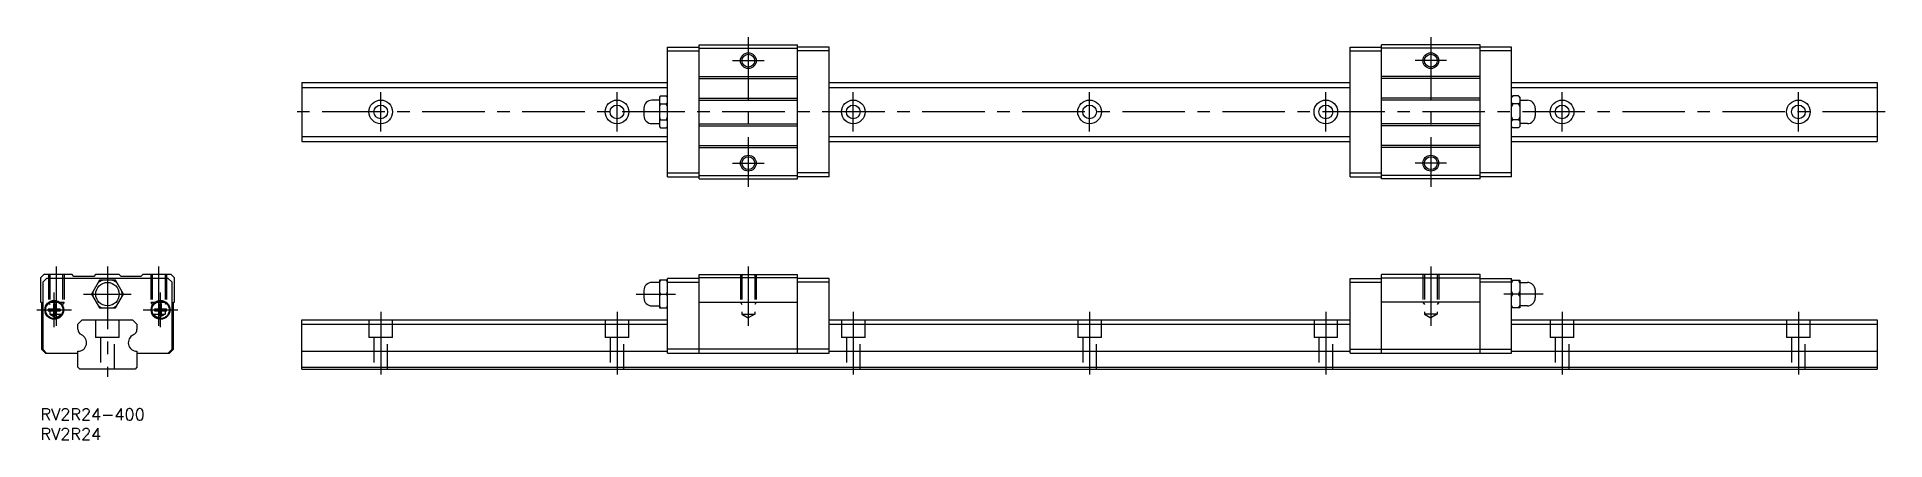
# Model space of a CAD drawing. Extents: x -1 to 468, y -8 to 94.
import ezdxf

# ---------------------------------------------------------------- set-up
doc = ezdxf.new("R2010")
doc.units = 0
doc.header["$LTSCALE"] = 0.5
doc.linetypes.add('CENTER', pattern=[50.8, 31.75, -6.35, 6.35, -6.35])
doc.linetypes.add('DASHED', pattern=[19.05, 12.7, -6.35])
for name, color, linetype in [('MSM_CENTER', 1, 'CENTER'), ('MSM_CONTINUOUS', 7, 'CONTINUOUS'), ('MSM_DASHED', 4, 'DASHED'), ('MSM_NARROW', 5, 'CONTINUOUS'), ('MSM_PART_NUMBER', 7, 'CONTINUOUS')]:
    doc.layers.add(name, color=color, linetype=linetype)
doc.styles.get("Standard").update_dxf_attribs({"font": 'txt.shx', "height": 2, "bigfont": 'bigfont.shx'})

# ---------------------------------------------------------------- blocks, each defined once
blk = doc.blocks.new('*U49')
at = {"layer": 'MSM_PART_NUMBER'}
blk.add_text('RV2R24-400', height=3, dxfattribs=at).set_placement((0, -3))
blk = doc.blocks.new('*U50')
at = {"layer": 'MSM_PART_NUMBER'}
blk.add_text('RV2R24', height=3, dxfattribs=at).set_placement((0, -8))

msp = doc.modelspace()

# ---------------------------------------------------------------- linework, layer by layer
at = {"layer": 'MSM_CENTER'}
for p, q in [((179.74, 94.22), (179.74, 56.22)), ((353.07, 94.22), (353.07, 56.22)), ((175.74, 88.22), (183.74, 88.22)), ((357.07, 88.22), (349.07, 88.22)), ((86.4, 70.22), (86.4, 80.22)), ((146.4, 70.22), (146.4, 80.22)), ((206.4, 70.22), (206.4, 80.22)), ((266.4, 70.22), (266.4, 80.22)), ((326.4, 70.22), (326.4, 80.22)), ((386.4, 70.22), (386.4, 80.22)), ((446.4, 70.22), (446.4, 80.22)), ((468.4, 75.22), (64.4, 75.22)), ((175.74, 62.22), (183.74, 62.22)), ((357.07, 62.22), (349.07, 62.22)), ((4, 36), (4, 21)), ((17, 36), (17, 8)), ((30, 36), (30, 21)), ((179.74, 36), (179.74, 21)), ((353.07, 36), (353.07, 21)), ((3.5, 20.6), (3.5, 29.4)), ((10.96, 29), (23.04, 29)), ((30.5, 20.6), (30.5, 29.4)), ((151.24, 29), (161.24, 29)), ((381.57, 29), (371.57, 29)), ((-0.9, 25), (7.9, 25)), ((26.1, 25), (34.9, 25)), ((86.4, 24.5), (86.4, 8)), ((86.4, 24.5), (86.4, 8)), ((146.4, 24.5), (146.4, 8)), ((206.4, 24.5), (206.4, 8)), ((266.4, 24.5), (266.4, 8)), ((326.4, 24.5), (326.4, 8)), ((386.4, 24.5), (386.4, 8)), ((446.4, 24.5), (446.4, 8))]:
    msp.add_line(p, q, dxfattribs=at)
at = {"layer": 'MSM_CONTINUOUS'}
for p, q in [((159.24, 91.67), (167.24, 91.67)), ((159.24, 58.77), (159.24, 91.67)), ((159.24, 90.68), (167.24, 90.68)), ((167.24, 92.22), (192.24, 92.22)), ((167.24, 58.22), (167.24, 92.22)), ((167.24, 91.37), (192.24, 91.37)), ((192.24, 58.22), (192.24, 92.22)), ((200.24, 91.67), (192.24, 91.67)), ((200.24, 90.68), (192.24, 90.68)), ((200.24, 58.77), (200.24, 91.67)), ((332.57, 91.67), (340.57, 91.67)), ((332.57, 58.77), (332.57, 91.67)), ((332.57, 90.68), (340.57, 90.68)), ((340.57, 58.22), (340.57, 92.22)), ((365.57, 92.22), (340.57, 92.22)), ((365.57, 91.37), (340.57, 91.37)), ((365.57, 58.22), (365.57, 92.22)), ((373.57, 91.67), (365.57, 91.67)), ((373.57, 90.68), (365.57, 90.68)), ((373.57, 58.77), (373.57, 91.67)), ((66.4, 82.72), (159.24, 82.72)), ((66.4, 82.72), (66.4, 67.72)), ((66.4, 81.45), (159.24, 81.45)), ((167.24, 84.22), (192.24, 84.22)), ((167.24, 83.72), (192.24, 83.72)), ((200.24, 82.72), (332.57, 82.72)), ((200.24, 81.45), (332.57, 81.45)), ((365.57, 84.22), (340.57, 84.22)), ((365.57, 83.72), (340.57, 83.72)), ((373.57, 82.72), (466.4, 82.72)), ((373.57, 81.45), (466.4, 81.45)), ((466.4, 82.72), (466.4, 67.72)), ((153.24, 76.19), (153.24, 74.25)), ((157.17, 78.19), (155.24, 78.19)), ((157.46, 79.26), (157.17, 78.96)), ((157.17, 78.96), (157.17, 71.48)), ((157.46, 79.26), (158.92, 79.26)), ((157.46, 77.24), (158.92, 77.24)), ((159.24, 78.94), (158.92, 79.26)), ((167.24, 78.72), (192.24, 78.72)), ((167.24, 78.22), (192.24, 78.22)), ((365.57, 78.72), (340.57, 78.72)), ((365.57, 78.22), (340.57, 78.22)), ((373.57, 78.94), (373.89, 79.26)), ((375.35, 79.26), (373.89, 79.26)), ((375.35, 77.24), (373.89, 77.24)), ((375.35, 79.26), (375.64, 78.96)), ((375.64, 78.96), (375.64, 71.48)), ((375.64, 78.19), (377.57, 78.19)), ((379.57, 76.19), (379.57, 74.25)), ((155.24, 72.25), (157.17, 72.25)), ((157.17, 71.48), (157.46, 71.19)), ((157.46, 73.2), (158.92, 73.2)), ((157.46, 71.19), (158.92, 71.19)), ((158.92, 71.19), (159.24, 71.5)), ((167.24, 72.22), (192.24, 72.22)), ((167.24, 71.72), (192.24, 71.72)), ((365.57, 72.22), (340.57, 72.22)), ((365.57, 71.72), (340.57, 71.72)), ((373.89, 71.19), (373.57, 71.5)), ((375.35, 73.2), (373.89, 73.2)), ((375.35, 71.19), (373.89, 71.19)), ((375.64, 71.48), (375.35, 71.19)), ((377.57, 72.25), (375.64, 72.25)), ((66.4, 68.99), (159.24, 68.99)), ((66.4, 67.72), (159.24, 67.72)), ((167.24, 66.72), (192.24, 66.72)), ((167.24, 66.22), (192.24, 66.22)), ((200.24, 68.99), (332.57, 68.99)), ((200.24, 67.72), (332.57, 67.72)), ((365.57, 66.72), (340.57, 66.72)), ((365.57, 66.22), (340.57, 66.22)), ((373.57, 68.99), (466.4, 68.99)), ((373.57, 67.72), (466.4, 67.72)), ((159.24, 59.76), (167.24, 59.76)), ((159.24, 58.77), (167.24, 58.77)), ((167.24, 59.07), (192.24, 59.07)), ((167.24, 58.22), (192.24, 58.22)), ((200.24, 59.76), (192.24, 59.76)), ((200.24, 58.77), (192.24, 58.77)), ((332.57, 59.76), (340.57, 59.76)), ((332.57, 58.77), (340.57, 58.77)), ((365.57, 59.07), (340.57, 59.07)), ((365.57, 58.22), (340.57, 58.22)), ((373.57, 59.76), (365.57, 59.76)), ((373.57, 58.77), (365.57, 58.77)), ((0.85, 34), (0, 33.15)), ((0, 33.15), (0, 27)), ((1.54, 33), (0.55, 32.01)), ((8, 34), (0.85, 34)), ((32.46, 33), (1.54, 33)), ((8.5, 33.5), (8, 34)), ((13.5, 33.5), (8.5, 33.5)), ((14, 34), (13.5, 33.5)), ((20, 34), (14, 34)), ((20.5, 33.5), (20, 34)), ((25.5, 33.5), (20.5, 33.5)), ((26, 34), (25.5, 33.5)), ((33.15, 34), (26, 34)), ((33.45, 32.01), (32.46, 33)), ((33.15, 34), (34, 33.15)), ((34, 27), (34, 33.15)), ((167.24, 33), (159.24, 33)), ((159.24, 14), (159.24, 33)), ((167.24, 14), (167.24, 34)), ((167.24, 34), (192.24, 34)), ((192.24, 33.15), (167.24, 33.15)), ((192.24, 14), (192.24, 34)), ((200.24, 33), (192.24, 33)), ((200.24, 14), (200.24, 33)), ((332.57, 14), (332.57, 33)), ((332.57, 33), (340.57, 33)), ((340.57, 14), (340.57, 34)), ((365.57, 34), (340.57, 34)), ((340.57, 33.15), (365.57, 33.15)), ((365.57, 14), (365.57, 34)), ((365.57, 33), (373.57, 33)), ((373.57, 14), (373.57, 33)), ((0.55, 32.01), (0.55, 15)), ((14.98, 32.5), (12.96, 29)), ((12.96, 29), (14.98, 25.5)), ((19.02, 32.5), (14.98, 32.5)), ((21.04, 29), (19.02, 32.5)), ((19.02, 25.5), (21.04, 29)), ((33.45, 15), (33.45, 32.01)), ((153.24, 29.97), (153.24, 28.03)), ((157.17, 31.97), (155.24, 31.97)), ((157.17, 32.5), (157.17, 25.5)), ((159.24, 32.5), (157.17, 32.5)), ((157.46, 29), (158.92, 29)), ((159.24, 32.01), (167.24, 32.01)), ((200.24, 32.01), (192.24, 32.01)), ((332.57, 32.01), (340.57, 32.01)), ((373.57, 32.01), (365.57, 32.01)), ((373.57, 32.5), (375.64, 32.5)), ((375.35, 29), (373.89, 29)), ((375.64, 32.5), (375.64, 25.5)), ((375.64, 31.97), (377.57, 31.97)), ((379.57, 29.97), (379.57, 28.03)), ((0, 27), (0.25, 27)), ((0.25, 27), (0.25, 15)), ((3.3, 25.2), (1.97, 25.2)), ((1.97, 24.8), (3.3, 24.8)), ((3.3, 26.53), (3.3, 25.2)), ((3.3, 24.8), (3.3, 23.47)), ((3.7, 25.2), (3.7, 26.53)), ((5.03, 25.2), (3.7, 25.2)), ((3.7, 24.8), (5.03, 24.8)), ((3.7, 23.47), (3.7, 24.8)), ((14.98, 25.5), (19.02, 25.5)), ((30.3, 25.2), (28.97, 25.2)), ((28.97, 24.8), (30.3, 24.8)), ((30.3, 26.53), (30.3, 25.2)), ((30.3, 24.8), (30.3, 23.47)), ((30.7, 25.2), (30.7, 26.53)), ((32.03, 25.2), (30.7, 25.2)), ((30.7, 23.47), (30.7, 24.8)), ((30.7, 24.8), (32.03, 24.8)), ((33.75, 15), (33.75, 27)), ((33.75, 27), (34, 27)), ((155.24, 26.03), (157.17, 26.03)), ((157.17, 25.5), (159.24, 25.5)), ((167.24, 27), (192.24, 27)), ((365.57, 27), (340.57, 27)), ((375.64, 25.5), (373.57, 25.5)), ((377.57, 26.03), (375.64, 26.03)), ((9.5, 21.38), (10.62, 22.5)), ((9.5, 20.09), (9.5, 21.38)), ((10.62, 22.5), (23.38, 22.5)), ((23.38, 22.5), (24.5, 21.38)), ((24.5, 21.38), (24.5, 20.09)), ((66.4, 22.5), (159.24, 22.5)), ((66.4, 10), (66.4, 22.5)), ((66.4, 21.38), (159.24, 21.38)), ((200.24, 22.5), (332.57, 22.5)), ((200.24, 21.38), (332.57, 21.38)), ((373.57, 22.5), (466.4, 22.5)), ((373.57, 21.38), (466.4, 21.38)), ((466.4, 22.5), (466.4, 10)), ((0.25, 15), (1.25, 14)), ((0.55, 15), (1.55, 14)), ((9.5, 10.5), (9.5, 14.51)), ((24.5, 14.51), (24.5, 10.5)), ((32.45, 14), (33.45, 15)), ((32.75, 14), (33.75, 15)), ((66.4, 14.51), (159.24, 14.51)), ((200.24, 15), (159.24, 15)), ((200.24, 14.51), (332.57, 14.51)), ((332.57, 15), (373.57, 15)), ((373.57, 14.51), (466.4, 14.51)), ((1.25, 14), (9.5, 14)), ((10, 10), (9.5, 10.5)), ((24, 10), (10, 10)), ((24.5, 10.5), (24, 10)), ((24.5, 14), (32.75, 14)), ((66.4, 10.5), (466.4, 10.5)), ((66.4, 10), (466.4, 10)), ((159.24, 14), (200.24, 14)), ((332.57, 14), (373.57, 14))]:
    msp.add_line(p, q, dxfattribs=at)
for centre, radius in [((179.74, 88.22), 1.62), ((353.07, 88.22), 1.62), ((86.4, 75.22), 3), ((86.4, 75.22), 1.75), ((146.4, 75.22), 3), ((146.4, 75.22), 1.75), ((206.4, 75.22), 3), ((206.4, 75.22), 1.75), ((266.4, 75.22), 3), ((266.4, 75.22), 1.75), ((326.4, 75.22), 3), ((326.4, 75.22), 1.75), ((386.4, 75.22), 3), ((386.4, 75.22), 1.75), ((446.4, 75.22), 3), ((446.4, 75.22), 1.75), ((179.74, 62.22), 1.62), ((353.07, 62.22), 1.62), ((17, 29), 2.97), ((3.5, 25), 2.4), ((3.5, 25), 2.2), ((30.5, 25), 2.4), ((30.5, 25), 2.2)]:
    msp.add_circle(centre, radius, dxfattribs=at)
for centre, radius, start, end in [((155.24, 76.19), 2, 90, 180), ((159.26, 77.41), 2.58, 134.2241, 144.2304), ((159.39, 79.2), 2.75, 216.0753, 225.4702), ((162.97, 74.46), 6.17, 153.222, 160.1291), ((157.05, 77.35), 2.68, 35.1578, 45.5611), ((157.16, 79.06), 2.53, 314.148, 325.1331), ((153.32, 74.42), 6.27, 19.3476, 26.6959), ((375.76, 77.35), 2.68, 134.4389, 144.8422), ((375.65, 79.06), 2.53, 214.8669, 225.852), ((379.49, 74.42), 6.27, 153.3041, 160.6524), ((373.55, 77.41), 2.58, 35.7696, 45.7759), ((373.42, 79.2), 2.75, 314.5298, 323.9247), ((369.84, 74.46), 6.17, 19.8709, 26.778), ((377.57, 76.19), 2, 0, 90), ((155.24, 74.25), 2, 180, 270), ((162.97, 75.98), 6.17, 199.8709, 206.778), ((159.39, 71.24), 2.75, 134.5298, 143.9247), ((159.26, 73.04), 2.58, 215.7696, 225.7759), ((153.32, 76.02), 6.27, 333.3041, 340.6524), ((157.16, 71.39), 2.53, 34.8669, 45.852), ((157.05, 73.1), 2.68, 314.4389, 324.8422), ((379.49, 76.02), 6.27, 199.3476, 206.6959), ((375.65, 71.39), 2.53, 134.148, 145.1331), ((375.76, 73.1), 2.68, 215.1578, 225.5611), ((369.84, 75.98), 6.17, 333.222, 340.1291), ((373.42, 71.24), 2.75, 36.0753, 45.4702), ((373.55, 73.04), 2.58, 314.2241, 324.2304), ((377.57, 74.25), 2, 270, 0), ((17, 29), 3.74, 170.9121, 189.0879), ((17, 29), 3.74, 110.9121, 129.0879), ((17, 29), 3.74, 50.9121, 69.0879), ((17, 29), 3.74, 350.9121, 9.0879), ((155.24, 29.97), 2, 90, 180), ((161.6, 30.07), 4.8, 149.5864, 157.4784), ((161.78, 31.52), 5, 202.6789, 210.2563), ((161.78, 26.48), 5, 149.7437, 157.3211), ((154.69, 30.02), 4.91, 21.9678, 30.3029), ((154.84, 31.4), 4.74, 329.5489, 338.1804), ((154.84, 26.6), 4.74, 21.8196, 30.4511), ((378.12, 30.02), 4.91, 149.6971, 158.0322), ((377.97, 31.4), 4.74, 201.8196, 210.4511), ((377.97, 26.6), 4.74, 149.5489, 158.1804), ((371.21, 30.07), 4.8, 22.5216, 30.4136), ((371.03, 31.52), 5, 329.7437, 337.3211), ((371.03, 26.48), 5, 22.6789, 30.2563), ((377.57, 29.97), 2, 0, 90), ((3.5, 25), 1.54, 172.5379, 187.4621), ((3.5, 25), 1.54, 82.5379, 97.4621), ((3.5, 25), 1.54, 262.5379, 277.4621), ((3.5, 25), 1.54, 352.5379, 7.4621), ((17, 29), 3.74, 230.9121, 249.0879), ((17, 29), 3.74, 290.9121, 309.0879), ((30.5, 25), 1.54, 172.5379, 187.4621), ((30.5, 25), 1.54, 82.5379, 97.4621), ((30.5, 25), 1.54, 262.5379, 277.4621), ((30.5, 25), 1.54, 352.5379, 7.4621), ((155.24, 28.03), 2, 180, 270), ((161.6, 27.93), 4.8, 202.5216, 210.4136), ((154.69, 27.98), 4.91, 329.6971, 338.0322), ((378.12, 27.98), 4.91, 201.9678, 210.3029), ((371.21, 27.93), 4.8, 329.5864, 337.4784), ((377.57, 28.03), 2, 270, 0), ((11, 20.09), 1.5, 180, 246.0835), ((23, 20.09), 1.5, 293.9165, 0), ((9.5, 16.7), 2.2, 270, 66.0835), ((24.5, 16.7), 2.2, 113.9165, 270)]:
    msp.add_arc(centre, radius, start, end, dxfattribs=at)
at = {"layer": 'MSM_DASHED'}
for p, q in [((2, 34), (2, 27)), ((2.38, 34), (2.38, 23.94)), ((5.62, 34), (5.62, 23.94)), ((6, 34), (6, 27)), ((28, 34), (28, 27)), ((28.38, 34), (28.38, 23.94)), ((31.62, 34), (31.62, 23.94)), ((32, 34), (32, 27)), ((177.74, 34), (177.74, 27)), ((178.12, 34), (178.12, 23.94)), ((181.36, 34), (181.36, 23.94)), ((181.74, 34), (181.74, 27)), ((351.07, 34), (351.07, 27)), ((351.45, 34), (351.45, 23.94)), ((354.69, 34), (354.69, 23.94)), ((355.07, 34), (355.07, 27)), ((2, 27), (6, 27)), ((2, 27), (2.38, 26.34)), ((2.38, 23.94), (5.62, 23.94)), ((2.38, 23.94), (4, 23)), ((5.62, 23.94), (4, 23)), ((6, 27), (5.62, 26.34)), ((28, 27), (32, 27)), ((28, 27), (28.38, 26.34)), ((28.38, 23.94), (31.62, 23.94)), ((28.38, 23.94), (30, 23)), ((31.62, 23.94), (30, 23)), ((32, 27), (31.62, 26.34)), ((177.74, 27), (181.74, 27)), ((177.74, 27), (178.12, 26.34)), ((178.12, 23.94), (181.36, 23.94)), ((178.12, 23.94), (179.74, 23)), ((181.36, 23.94), (179.74, 23)), ((181.74, 27), (181.36, 26.34)), ((355.07, 27), (351.07, 27)), ((351.07, 27), (351.45, 26.34)), ((354.69, 23.94), (351.45, 23.94)), ((351.45, 23.94), (353.07, 23)), ((354.69, 23.94), (353.07, 23)), ((355.07, 27), (354.69, 26.34)), ((14, 22.5), (14, 18)), ((20, 18), (20, 22.5)), ((83.4, 22.5), (83.4, 18)), ((89.4, 18), (89.4, 22.5)), ((143.4, 22.5), (143.4, 18)), ((149.4, 18), (149.4, 22.5)), ((203.4, 22.5), (203.4, 18)), ((209.4, 18), (209.4, 22.5)), ((263.4, 22.5), (263.4, 18)), ((269.4, 18), (269.4, 22.5)), ((323.4, 22.5), (323.4, 18)), ((329.4, 18), (329.4, 22.5)), ((383.4, 22.5), (383.4, 18)), ((389.4, 18), (389.4, 22.5)), ((443.4, 22.5), (443.4, 18)), ((449.4, 18), (449.4, 22.5)), ((20, 18), (14, 18)), ((15.25, 18), (15.25, 10)), ((18.75, 10), (18.75, 18)), ((89.4, 18), (83.4, 18)), ((84.65, 18), (84.65, 10)), ((88.15, 10), (88.15, 18)), ((149.4, 18), (143.4, 18)), ((144.65, 18), (144.65, 10)), ((148.15, 10), (148.15, 18)), ((209.4, 18), (203.4, 18)), ((204.65, 18), (204.65, 10)), ((208.15, 10), (208.15, 18)), ((269.4, 18), (263.4, 18)), ((264.65, 18), (264.65, 10)), ((268.15, 10), (268.15, 18)), ((329.4, 18), (323.4, 18)), ((324.65, 18), (324.65, 10)), ((328.15, 10), (328.15, 18)), ((389.4, 18), (383.4, 18)), ((384.65, 18), (384.65, 10)), ((388.15, 10), (388.15, 18)), ((449.4, 18), (443.4, 18)), ((444.65, 18), (444.65, 10)), ((448.15, 10), (448.15, 18))]:
    msp.add_line(p, q, dxfattribs=at)
at = {"layer": 'MSM_NARROW'}
for centre in [(179.74, 88.22), (353.07, 88.22), (179.74, 62.22), (353.07, 62.22)]:
    msp.add_circle(centre, 2, dxfattribs=at)

# ---------------------------------------------------------------- block references
at = {"layer": 'MSM_CONTINUOUS'}
for name in ['*U49', '*U50']:
    msp.add_blockref(name, (0, 0), dxfattribs=at)

doc.saveas('drawing.dxf')
